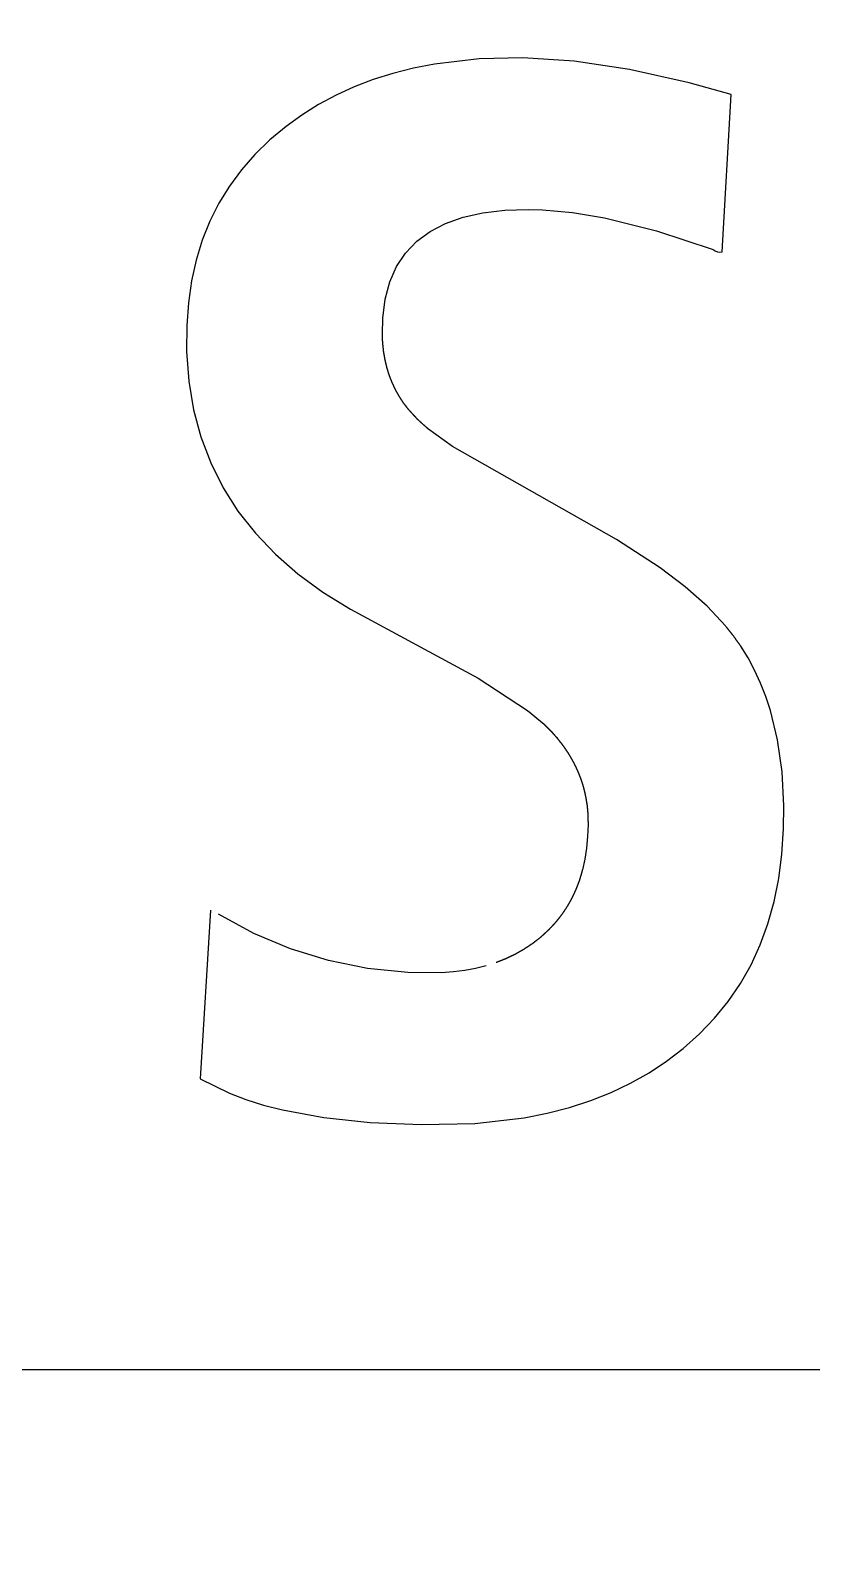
# Model space of a CAD drawing. Header units: millimetres. Extents: x -56261 to 196039, y 9480 to 100001.
# Drawn here: x 33263.222 to 33265.277, y 95866.66 to 95870.694 of the extents above; entities that cross this region are included whole.
import ezdxf

# ---------------------------------------------------------------- set-up
doc = ezdxf.new("R2010")
doc.units = ezdxf.units.MM
doc.set_wipeout_variables(frame=1)
doc.layers.add('SS-AIRCON', color=5, linetype='Continuous')
doc.layers.add('SS-TEXT', color=7, linetype='Continuous')

# ---------------------------------------------------------------- blocks, each defined once
blk = doc.blocks.new('I48T')
at = {"layer": 'SS-AIRCON', "color": 0, "linetype": 'Continuous'}
for p, q in [((617.0001, -191.04143), (628, -191.04143)), ((620.8456, -192.01376), (620.756, -192.03148)), ((621.0357, -191.9917), (620.8456, -192.01376)), ((621.2404, -191.98723), (621.0357, -191.9917)), ((621.4381, -191.9954), (621.2404, -191.98723)), ((621.6168, -192.01423), (621.4381, -191.9954)), ((621.7767, -192.04372), (621.6168, -192.01423)), ((620.588, -192.08033), (620.5096, -192.11147)), ((620.6702, -192.05367), (620.588, -192.08033)), ((620.756, -192.03148), (620.6702, -192.05367)), ((621.8495, -192.06247), (621.7767, -192.04372)), ((621.9176, -192.08389), (621.8495, -192.06247)), ((621.981, -192.10798), (621.9176, -192.08389)), ((620.4348, -192.14708), (620.3638, -192.18719)), ((620.5096, -192.11147), (620.4348, -192.14708)), ((622.0935, -192.16418), (621.981, -192.10798)), ((620.3638, -192.18719), (620.2964, -192.23178)), ((622.0541, -192.81343), (622.0935, -192.16418)), ((620.2964, -192.23178), (620.2328, -192.28086)), ((620.2328, -192.28086), (620.1692, -192.33696)), ((620.1692, -192.33696), (620.1108, -192.39744)), ((620.1108, -192.39744), (620.0583, -192.46203)), ((620.0583, -192.46203), (620.0115, -192.53075)), ((620.0115, -192.53075), (619.9704, -192.60359)), ((619.9704, -192.60359), (619.9351, -192.68055)), ((620.9916, -192.59955), (621.032, -192.58944)), ((621.032, -192.58944), (621.0741, -192.58162)), ((621.0741, -192.58162), (621.1178, -192.57609)), ((621.1178, -192.57609), (621.1632, -192.57286)), ((621.1632, -192.57286), (621.2928, -192.57403)), ((621.2928, -192.57403), (621.4486, -192.58936)), ((621.4486, -192.58936), (621.5995, -192.6195)), ((621.5995, -192.6195), (621.7457, -192.66445)), ((621.7457, -192.66445), (621.8871, -192.72418)), ((619.9351, -192.68055), (619.9056, -192.76164)), ((621.8871, -192.72418), (622.0235, -192.79868)), ((619.9056, -192.76164), (619.8818, -192.84685)), ((619.8818, -192.84685), (619.8638, -192.93621)), ((619.8638, -192.93621), (619.8515, -193.0297)), ((620.6111, -193.0103), (620.6203, -192.96931)), ((619.8515, -193.0297), (619.845, -193.12732)), ((620.6045, -193.05316), (620.6111, -193.0103)), ((620.6004, -193.09788), (620.6045, -193.05316)), ((619.845, -193.12732), (619.844, -193.21639)), ((620.5987, -193.14447), (620.6004, -193.09788)), ((619.844, -193.21639), (619.851, -193.34758)), ((619.851, -193.34758), (619.8684, -193.47017)), ((619.8684, -193.47017), (619.896, -193.58418)), ((620.8315, -193.58337), (620.7685, -193.53136)), ((619.896, -193.58418), (619.9137, -193.63796)), ((621.0222, -193.70816), (620.8315, -193.58337)), ((619.9137, -193.63796), (619.9339, -193.6896)), ((619.9339, -193.6896), (619.9567, -193.73909)), ((619.9567, -193.73909), (619.9821, -193.78645)), ((621.514, -193.97411), (621.0222, -193.70816)), ((619.9821, -193.78645), (620.01, -193.83167)), ((620.0691, -193.90955), (620.1403, -193.98547)), ((621.6204, -194.03994), (621.514, -193.97411)), ((620.1403, -193.98547), (620.2242, -194.06038)), ((620.2242, -194.06038), (620.3208, -194.1343)), ((621.717, -194.11068), (621.6204, -194.03994)), ((620.3208, -194.1343), (620.4893, -194.2433)), ((621.8038, -194.18634), (621.717, -194.11068)), ((621.8808, -194.26691), (621.8038, -194.18634)), ((620.4893, -194.2433), (621.1211, -194.60178)), ((621.948, -194.35238), (621.8808, -194.26691)), ((622.0055, -194.44276), (621.948, -194.35238)), ((622.0531, -194.53805), (622.0055, -194.44276)), ((622.091, -194.63824), (622.0531, -194.53805)), ((621.1211, -194.60178), (621.2171, -194.67111)), ((622.119, -194.74333), (622.091, -194.63824)), ((622.1373, -194.85331), (622.119, -194.74333)), ((622.1459, -194.96819), (622.1373, -194.85331)), ((622.1454, -195.06855), (622.1459, -194.96819)), ((621.3916, -195.03397), (621.39, -195.09677)), ((621.39, -195.09677), (621.3805, -195.16997)), ((622.139, -195.15582), (622.1454, -195.06855)), ((622.1269, -195.23958), (622.139, -195.15582)), ((621.3805, -195.16997), (621.3627, -195.23615)), ((621.3627, -195.23615), (621.3365, -195.2953)), ((622.109, -195.31983), (622.1269, -195.23958)), ((621.3365, -195.2953), (621.302, -195.34741)), ((622.0856, -195.39657), (622.109, -195.31983)), ((620.0816, -195.35156), (620.0476, -195.95808)), ((620.3348, -195.43315), (620.1164, -195.36058)), ((621.259, -195.39249), (621.2077, -195.43054)), ((621.302, -195.34741), (621.259, -195.39249)), ((620.5352, -195.48294), (620.3348, -195.43315)), ((621.2077, -195.43054), (621.1481, -195.46156)), ((622.0564, -195.46979), (622.0856, -195.39657)), ((620.659, -195.50349), (620.5352, -195.48294)), ((620.7748, -195.51393), (620.659, -195.50349)), ((620.919, -195.51244), (620.8298, -195.51535)), ((621.0037, -195.50251), (620.919, -195.51244)), ((621.0801, -195.48555), (621.0037, -195.50251)), ((621.1481, -195.46156), (621.0801, -195.48555)), ((622.0216, -195.5395), (622.0564, -195.46979)), ((620.8298, -195.51535), (620.7748, -195.51393)), ((621.981, -195.60569), (622.0216, -195.5395)), ((621.9349, -195.66836), (621.981, -195.60569)), ((621.883, -195.72751), (621.9349, -195.66836)), ((621.8255, -195.78315), (621.883, -195.72751)), ((621.7628, -195.8349), (621.8255, -195.78315)), ((621.7015, -195.87918), (621.7628, -195.8349)), ((621.57, -195.95561), (621.6372, -195.91942)), ((621.6372, -195.91942), (621.7015, -195.87918)), ((620.0476, -195.95808), (620.2091, -196.00308)), ((621.4999, -195.98777), (621.57, -195.95561)), ((620.2091, -196.00308), (620.4385, -196.0546)), ((621.272, -196.06001), (621.3509, -196.03996)), ((621.3509, -196.03996), (621.4269, -196.01588)), ((621.4269, -196.01588), (621.4999, -195.98777)), ((620.4385, -196.0546), (620.6524, -196.08693)), ((620.6524, -196.08693), (620.8507, -196.10005)), ((620.8507, -196.10005), (621.0178, -196.09597)), ((621.0178, -196.09597), (621.1902, -196.07602)), ((621.1902, -196.07602), (621.272, -196.06001))]:
    blk.add_line(p, q, dxfattribs=at)
for points in [[(620.9155, -192.62669), (620.9167, -192.6262, -0.0000631), (620.918, -192.62571, -0.0000632), (620.9192, -192.62521, -0.0000633), (620.9205, -192.62472, -0.0000633), (620.9217, -192.62423, -0.0000634), (620.923, -192.62374, -0.0000634), (620.9242, -192.62325, -0.0000635), (620.9254, -192.62276, -0.0000635), (620.9267, -192.62227, -0.0000636), (620.9279, -192.62178, -0.0000636), (620.9292, -192.62129, -0.0000637), (620.9304, -192.6208, -0.0000637), (620.9317, -192.62032, -0.0000638), (620.9329, -192.61983, -0.000064), (620.9342, -192.61934, -0.0000639), (620.9354, -192.61886, -0.0000635), (620.9367, -192.61837, -0.0000642), (620.9379, -192.61789, -0.0000655), (620.9391, -192.6174, -0.0000637), (620.9404, -192.61692, -0.0000595), (620.9416, -192.61644, -0.0000658), (620.9429, -192.61596, -0.0000785), (620.9441, -192.61546, -0.0000596), (620.9453, -192.61499, -0.0000205), (620.9464, -192.61457, -0.0000842), (620.9478, -192.61403, -0.0001451), (620.95, -192.6132, -0.0000711), (620.9528, -192.61212, -0.0000377)], [(620.8138, -192.68428), (620.8149, -192.68357, 0.0000428), (620.816, -192.68286, 0.0000428), (620.817, -192.68215, 0.0000428), (620.8181, -192.68144, 0.0000429), (620.8192, -192.68072, 0.0000429), (620.8203, -192.68001, 0.0000429), (620.8214, -192.6793, 0.0000429), (620.8225, -192.67859, 0.0000429), (620.8235, -192.67788, 0.000043), (620.8246, -192.67717, 0.000043), (620.8257, -192.67646, 0.000043), (620.8268, -192.67575, 0.000043), (620.8279, -192.67504, 0.0000431), (620.8289, -192.67433, 0.0000432), (620.83, -192.67361, 0.0000431), (620.8311, -192.6729, 0.0000428), (620.8322, -192.67219, 0.0000432), (620.8332, -192.67148, 0.0000441), (620.8343, -192.67077, 0.0000429), (620.8354, -192.67006, 0.0000401), (620.8365, -192.66935, 0.0000443), (620.8376, -192.66864, 0.0000528), (620.8387, -192.6679, 0.0000401), (620.8397, -192.66722, 0.0000138), (620.8406, -192.66659, 0.0000566), (620.8418, -192.66579, 0.0000975), (620.8437, -192.66456, 0.0000477), (620.8461, -192.66295, 0.0000253)], [(620.8461, -192.66295), (620.8473, -192.6623, -0.0001168), (620.8484, -192.66165, -0.0001168), (620.8495, -192.66101, -0.0001168), (620.8507, -192.66036, -0.0001168), (620.8518, -192.65971, -0.0001168), (620.8529, -192.65907, -0.0001168), (620.8541, -192.65842, -0.0001169), (620.8552, -192.65778, -0.0001169), (620.8564, -192.65714, -0.0001169), (620.8575, -192.65649, -0.0001169), (620.8586, -192.65585, -0.0001169), (620.8598, -192.65521, -0.0001169), (620.8609, -192.65457, -0.000117), (620.862, -192.65393, -0.0001172), (620.8632, -192.65329, -0.0001169), (620.8643, -192.65265, -0.0001162), (620.8655, -192.65201, -0.0001173), (620.8666, -192.65137, -0.0001197), (620.8677, -192.65073, -0.0001163), (620.8689, -192.6501, -0.0001086), (620.87, -192.64946, -0.0001199), (620.8711, -192.64882, -0.0001429), (620.8723, -192.64817, -0.0001085), (620.8734, -192.64755, -0.0000373), (620.8744, -192.647, -0.000153), (620.8757, -192.64628, -0.0002634), (620.8777, -192.64519, -0.0001288), (620.8803, -192.64375, -0.0000683)], [(620.8803, -192.64375), (620.8814, -192.64318, -0.0000815), (620.8826, -192.6426, -0.0000815), (620.8838, -192.64203, -0.0000816), (620.885, -192.64145, -0.0000816), (620.8861, -192.64088, -0.0000816), (620.8873, -192.64031, -0.0000817), (620.8885, -192.63973, -0.0000817), (620.8897, -192.63916, -0.0000817), (620.8908, -192.63859, -0.0000818), (620.892, -192.63802, -0.0000818), (620.8932, -192.63745, -0.0000818), (620.8943, -192.63688, -0.0000818), (620.8955, -192.63631, -0.0000819), (620.8967, -192.63574, -0.0000821), (620.8979, -192.63517, -0.0000819), (620.899, -192.6346, -0.0000814), (620.9002, -192.63403, -0.0000822), (620.9014, -192.63346, -0.0000839), (620.9026, -192.63289, -0.0000815), (620.9037, -192.63233, -0.0000761), (620.9049, -192.63177, -0.0000841), (620.9061, -192.6312, -0.0001003), (620.9073, -192.63062, -0.0000761), (620.9084, -192.63007, -0.0000262), (620.9095, -192.62957, -0.0001074), (620.9108, -192.62894, -0.000185), (620.9128, -192.62797, -0.0000905), (620.9155, -192.62669, -0.000048)], [(620.7278, -192.76249), (620.7286, -192.76154, -0.0001675), (620.7295, -192.76059, -0.0001676), (620.7304, -192.75965, -0.0001676), (620.7313, -192.75871, -0.0001676), (620.7322, -192.75776, -0.0001676), (620.7331, -192.75682, -0.0001677), (620.7339, -192.75588, -0.0001677), (620.7348, -192.75494, -0.0001677), (620.7357, -192.754, -0.0001677), (620.7366, -192.75306, -0.0001678), (620.7375, -192.75212, -0.0001678), (620.7384, -192.75118, -0.0001677), (620.7393, -192.75024, -0.0001678), (620.7401, -192.74931, -0.0001682), (620.741, -192.74837, -0.0001678), (620.7419, -192.74743, -0.0001668), (620.7428, -192.7465, -0.0001682), (620.7437, -192.74556, -0.0001717), (620.7446, -192.74463, -0.0001668), (620.7455, -192.7437, -0.0001558), (620.7464, -192.74277, -0.0001719), (620.7473, -192.74183, -0.000205), (620.7482, -192.74087, -0.0001556), (620.7491, -192.73997, -0.0000535), (620.7498, -192.73916, -0.0002195), (620.7508, -192.73811, -0.0003778), (620.7524, -192.73651, -0.0001848), (620.7544, -192.7344, -0.0000979)], [(620.7544, -192.7344), (620.7554, -192.73352, -0.0000429), (620.7563, -192.73265, -0.0000429), (620.7573, -192.73177, -0.0000429), (620.7583, -192.73089, -0.0000429), (620.7592, -192.73001, -0.0000429), (620.7602, -192.72914, -0.0000429), (620.7611, -192.72826, -0.0000428), (620.7621, -192.72738, -0.0000428), (620.763, -192.7265, -0.0000428), (620.764, -192.72563, -0.0000428), (620.765, -192.72475, -0.0000428), (620.7659, -192.72387, -0.0000428), (620.7669, -192.723, -0.0000428), (620.7678, -192.72212, -0.0000429), (620.7688, -192.72124, -0.0000427), (620.7698, -192.72037, -0.0000425), (620.7707, -192.71949, -0.0000428), (620.7717, -192.71861, -0.0000437), (620.7726, -192.71773, -0.0000424), (620.7736, -192.71686, -0.0000396), (620.7745, -192.71599, -0.0000437), (620.7755, -192.71511, -0.0000521), (620.7765, -192.7142, -0.0000395), (620.7774, -192.71335, -0.0000136), (620.7783, -192.71259, -0.0000557), (620.7794, -192.7116, -0.0000959), (620.781, -192.71008, -0.0000469), (620.7832, -192.7081, -0.0000248)], [(620.7832, -192.7081), (620.7842, -192.70731, 0.0001091), (620.7853, -192.70652, 0.0001091), (620.7863, -192.70573, 0.0001091), (620.7873, -192.70494, 0.0001091), (620.7883, -192.70415, 0.0001091), (620.7894, -192.70337, 0.0001091), (620.7904, -192.70258, 0.0001091), (620.7914, -192.70178, 0.0001091), (620.7924, -192.70099, 0.0001091), (620.7934, -192.7002, 0.0001091), (620.7945, -192.69941, 0.0001091), (620.7955, -192.69862, 0.000109), (620.7965, -192.69782, 0.0001091), (620.7975, -192.69703, 0.0001093), (620.7985, -192.69624, 0.000109), (620.7996, -192.69544, 0.0001083), (620.8006, -192.69465, 0.0001093), (620.8016, -192.69385, 0.0001115), (620.8026, -192.69306, 0.0001083), (620.8036, -192.69226, 0.0001011), (620.8046, -192.69147, 0.0001116), (620.8057, -192.69067, 0.0001331), (620.8067, -192.68985, 0.000101), (620.8077, -192.68907, 0.0000347), (620.8086, -192.68838, 0.0001425), (620.8097, -192.68748, 0.0002451), (620.8115, -192.68609, 0.0001199), (620.8138, -192.68428, 0.0000635)], [(620.6819, -192.82398), (620.6826, -192.82292, -0.0000855), (620.6833, -192.82186, -0.0000856), (620.6841, -192.8208, -0.0000856), (620.6848, -192.81974, -0.0000857), (620.6855, -192.81868, -0.0000857), (620.6862, -192.81762, -0.0000857), (620.687, -192.81656, -0.0000858), (620.6877, -192.8155, -0.0000858), (620.6884, -192.81445, -0.0000858), (620.6891, -192.81339, -0.0000859), (620.6898, -192.81233, -0.0000859), (620.6906, -192.81127, -0.0000859), (620.6913, -192.81022, -0.000086), (620.692, -192.80916, -0.0000862), (620.6927, -192.80811, -0.000086), (620.6935, -192.80705, -0.0000855), (620.6942, -192.806, -0.0000863), (620.6949, -192.80495, -0.0000881), (620.6956, -192.80389, -0.0000856), (620.6963, -192.80284, -0.00008), (620.6971, -192.8018, -0.0000883), (620.6978, -192.80074, -0.0001053), (620.6985, -192.79965, -0.00008), (620.6992, -192.79864, -0.0000275), (620.6999, -192.79772, -0.0001129), (620.7007, -192.79654, -0.0001944), (620.7019, -192.79472, -0.0000951), (620.7036, -192.79235, -0.0000504)], [(620.7036, -192.79235), (620.7044, -192.79134, -0.0001448), (620.7052, -192.79033, -0.0001449), (620.706, -192.78933, -0.0001449), (620.7068, -192.78833, -0.000145), (620.7076, -192.78732, -0.0001451), (620.7084, -192.78632, -0.0001451), (620.7092, -192.78532, -0.0001452), (620.71, -192.78432, -0.0001453), (620.7108, -192.78332, -0.0001454), (620.7116, -192.78232, -0.0001454), (620.7124, -192.78132, -0.0001455), (620.7132, -192.78032, -0.0001455), (620.714, -192.77933, -0.0001457), (620.7148, -192.77833, -0.000146), (620.7156, -192.77733, -0.0001457), (620.7164, -192.77634, -0.0001449), (620.7172, -192.77535, -0.0001462), (620.7181, -192.77435, -0.0001492), (620.7189, -192.77336, -0.0001451), (620.7197, -192.77237, -0.0001355), (620.7205, -192.77138, -0.0001496), (620.7213, -192.77038, -0.0001785), (620.7221, -192.76936, -0.0001356), (620.7229, -192.76841, -0.0000466), (620.7236, -192.76754, -0.0001913), (620.7245, -192.76643, -0.0003294), (620.7259, -192.76472, -0.0001612), (620.7278, -192.76249, -0.0000855)], [(620.6627, -192.8574), (620.6634, -192.85628, 0.0000064), (620.664, -192.85517, 0.0000064), (620.6646, -192.85406, 0.0000064), (620.6653, -192.85294, 0.0000064), (620.6659, -192.85183, 0.0000064), (620.6666, -192.85072, 0.0000064), (620.6672, -192.8496, 0.0000064), (620.6678, -192.84849, 0.0000064), (620.6685, -192.84738, 0.0000064), (620.6691, -192.84626, 0.0000064), (620.6698, -192.84515, 0.0000064), (620.6704, -192.84404, 0.0000064), (620.671, -192.84292, 0.0000064), (620.6717, -192.84181, 0.0000064), (620.6723, -192.8407, 0.0000064), (620.673, -192.83958, 0.0000063), (620.6736, -192.83847, 0.0000064), (620.6742, -192.83735, 0.0000065), (620.6749, -192.83624, 0.0000063), (620.6755, -192.83513, 0.0000059), (620.6761, -192.83402, 0.0000065), (620.6768, -192.8329, 0.0000078), (620.6775, -192.83175, 0.0000059), (620.6781, -192.83067, 0.000002), (620.6786, -192.82969, 0.0000083), (620.6793, -192.82844, 0.0000143), (620.6805, -192.82651, 0.000007), (620.6819, -192.82398, 0.0000037)], [(620.6318, -192.93027), (620.6323, -192.92902, 0.0000712), (620.6327, -192.92777, 0.0000712), (620.6332, -192.92653, 0.0000713), (620.6337, -192.92528, 0.0000713), (620.6342, -192.92403, 0.0000713), (620.6347, -192.92279, 0.0000714), (620.6351, -192.92154, 0.0000714), (620.6356, -192.92029, 0.0000715), (620.6361, -192.91905, 0.0000715), (620.6366, -192.9178, 0.0000716), (620.6371, -192.91655, 0.0000716), (620.6375, -192.91531, 0.0000716), (620.638, -192.91406, 0.0000717), (620.6385, -192.91282, 0.0000719), (620.639, -192.91158, 0.0000718), (620.6394, -192.91033, 0.0000714), (620.6399, -192.90909, 0.0000721), (620.6404, -192.90784, 0.0000736), (620.6408, -192.9066, 0.0000715), (620.6413, -192.90536, 0.0000668), (620.6418, -192.90413, 0.0000738), (620.6423, -192.90287, 0.000088), (620.6427, -192.90159, 0.0000669), (620.6432, -192.90039, 0.000023), (620.6436, -192.8993, 0.0000944), (620.6441, -192.89791, 0.0001627), (620.6449, -192.89576, 0.0000796), (620.646, -192.89295, 0.0000422)], [(620.646, -192.89295), (620.6466, -192.89176, 0.0000523), (620.6471, -192.89058, 0.0000523), (620.6477, -192.8894, 0.0000523), (620.6482, -192.88821, 0.0000523), (620.6488, -192.88703, 0.0000523), (620.6494, -192.88584, 0.0000523), (620.6499, -192.88466, 0.0000523), (620.6505, -192.88348, 0.0000523), (620.651, -192.88229, 0.0000523), (620.6516, -192.88111, 0.0000523), (620.6522, -192.87992, 0.0000523), (620.6527, -192.87874, 0.0000522), (620.6533, -192.87755, 0.0000523), (620.6538, -192.87637, 0.0000524), (620.6544, -192.87518, 0.0000522), (620.6549, -192.874, 0.0000519), (620.6555, -192.87281, 0.0000524), (620.6561, -192.87163, 0.0000534), (620.6566, -192.87044, 0.0000519), (620.6572, -192.86926, 0.0000485), (620.6577, -192.86808, 0.0000535), (620.6583, -192.86689, 0.0000638), (620.6589, -192.86566, 0.0000484), (620.6594, -192.86452, 0.0000166), (620.6599, -192.86348, 0.0000683), (620.6605, -192.86214, 0.0001175), (620.6615, -192.86009, 0.0000574), (620.6627, -192.8574, 0.0000304)], [(620.6204, -192.96937), (620.6208, -192.96807, -0.0000096), (620.6212, -192.96676, -0.0000096), (620.6216, -192.96545, -0.0000096), (620.6219, -192.96414, -0.0000096), (620.6223, -192.96284, -0.0000096), (620.6227, -192.96153, -0.0000096), (620.6231, -192.96022, -0.0000096), (620.6234, -192.95892, -0.0000096), (620.6238, -192.95761, -0.0000096), (620.6242, -192.95631, -0.0000096), (620.6246, -192.955, -0.0000096), (620.625, -192.9537, -0.0000096), (620.6253, -192.95239, -0.0000097), (620.6257, -192.95109, -0.0000097), (620.6261, -192.94978, -0.0000097), (620.6265, -192.94848, -0.0000096), (620.6269, -192.94718, -0.0000097), (620.6272, -192.94588, -0.0000099), (620.6276, -192.94457, -0.0000096), (620.628, -192.94327, -0.000009), (620.6284, -192.94198, -0.0000099), (620.6288, -192.94067, -0.0000118), (620.6291, -192.93933, -0.000009), (620.6295, -192.93807, -0.0000031), (620.6298, -192.93693, -0.0000127), (620.6303, -192.93547, -0.0000218), (620.6309, -192.93322, -0.0000107), (620.6318, -192.93027, -0.0000057)], [(620.5994, -193.18302), (620.5994, -193.18173, 0.000036), (620.5994, -193.18045, 0.000036), (620.5994, -193.17917, 0.000036), (620.5994, -193.17788, 0.000036), (620.5993, -193.1766, 0.000036), (620.5993, -193.17532, 0.0000361), (620.5993, -193.17404, 0.0000361), (620.5993, -193.17275, 0.0000361), (620.5992, -193.17147, 0.0000361), (620.5992, -193.17019, 0.0000361), (620.5992, -193.16891, 0.0000361), (620.5992, -193.16763, 0.0000361), (620.5991, -193.16635, 0.0000362), (620.5991, -193.16507, 0.0000362), (620.5991, -193.16379, 0.0000362), (620.5991, -193.16251, 0.000036), (620.5991, -193.16123, 0.0000363), (620.599, -193.15995, 0.000037), (620.599, -193.15867, 0.000036), (620.599, -193.15739, 0.0000336), (620.599, -193.15613, 0.0000371), (620.5989, -193.15484, 0.0000443), (620.5989, -193.15352, 0.0000336), (620.5989, -193.15228, 0.0000116), (620.5989, -193.15116, 0.0000475), (620.5988, -193.14973, 0.0000817), (620.5988, -193.14752, 0.00004), (620.5987, -193.14463, 0.0000212)], [(620.6026, -193.21892), (620.6025, -193.21772, 0.0000994), (620.6024, -193.21653, 0.0000994), (620.6023, -193.21533, 0.0000994), (620.6022, -193.21413, 0.0000994), (620.6021, -193.21293, 0.0000994), (620.602, -193.21174, 0.0000994), (620.6019, -193.21054, 0.0000993), (620.6018, -193.20934, 0.0000993), (620.6017, -193.20815, 0.0000993), (620.6016, -193.20695, 0.0000994), (620.6015, -193.20575, 0.0000993), (620.6014, -193.20455, 0.0000993), (620.6013, -193.20336, 0.0000994), (620.6012, -193.20216, 0.0000995), (620.6011, -193.20096, 0.0000993), (620.601, -193.19977, 0.0000987), (620.6009, -193.19857, 0.0000995), (620.6008, -193.19737, 0.0001015), (620.6007, -193.19618, 0.0000987), (620.6006, -193.19498, 0.0000921), (620.6004, -193.19379, 0.0001017), (620.6003, -193.19259, 0.0001212), (620.6002, -193.19135, 0.000092), (620.6001, -193.19019, 0.0000316), (620.6, -193.18915, 0.0001297), (620.5999, -193.1878, 0.0002232), (620.5997, -193.18573, 0.0001091), (620.5994, -193.18302, 0.0000578)], [(620.6087, -193.25411), (620.6085, -193.25293, 0.0000078), (620.6083, -193.25175, 0.0000078), (620.6081, -193.25057, 0.0000078), (620.6079, -193.2494, 0.0000078), (620.6077, -193.24822, 0.0000078), (620.6075, -193.24704, 0.0000078), (620.6073, -193.24586, 0.0000078), (620.6071, -193.24469, 0.0000078), (620.6069, -193.24351, 0.0000078), (620.6067, -193.24234, 0.0000078), (620.6065, -193.24116, 0.0000078), (620.6063, -193.23999, 0.0000078), (620.6061, -193.23881, 0.0000079), (620.6059, -193.23764, 0.0000079), (620.6057, -193.23646, 0.0000079), (620.6055, -193.23529, 0.0000078), (620.6053, -193.23412, 0.0000079), (620.605, -193.23295, 0.0000081), (620.6048, -193.23177, 0.0000078), (620.6046, -193.2306, 0.0000073), (620.6044, -193.22944, 0.0000081), (620.6042, -193.22826, 0.0000096), (620.604, -193.22706, 0.0000073), (620.6038, -193.22593, 0.0000025), (620.6037, -193.2249, 0.0000103), (620.6034, -193.22359, 0.0000178), (620.6031, -193.22157, 0.0000087), (620.6026, -193.21892, 0.0000046)], [(620.6169, -193.28824), (620.6166, -193.2871, -0.0000991), (620.6163, -193.28595, -0.0000992), (620.616, -193.28481, -0.0000993), (620.6157, -193.28367, -0.0000994), (620.6155, -193.28253, -0.0000995), (620.6152, -193.28139, -0.0000996), (620.6149, -193.28024, -0.0000997), (620.6146, -193.2791, -0.0000997), (620.6143, -193.27796, -0.0000998), (620.6141, -193.27682, -0.0000999), (620.6138, -193.27569, -0.0001), (620.6135, -193.27455, -0.0001), (620.6132, -193.27341, -0.0001002), (620.613, -193.27227, -0.0001005), (620.6127, -193.27113, -0.0001003), (620.6124, -193.26999, -0.0000998), (620.6122, -193.26886, -0.0001007), (620.6119, -193.26772, -0.0001028), (620.6116, -193.26658, -0.0001), (620.6113, -193.26545, -0.0000935), (620.6111, -193.26432, -0.0001032), (620.6108, -193.26318, -0.0001232), (620.6105, -193.26201, -0.0000936), (620.6103, -193.26091, -0.0000322), (620.61, -193.25992, -0.0001321), (620.6097, -193.25864, -0.0002277), (620.6093, -193.25668, -0.0001115), (620.6087, -193.25411, -0.0000591)], [(620.6275, -193.32165), (620.6272, -193.32054, -0.0000822), (620.6268, -193.31943, -0.0000822), (620.6264, -193.31832, -0.0000821), (620.6261, -193.31721, -0.0000821), (620.6257, -193.3161, -0.0000821), (620.6254, -193.31499, -0.0000821), (620.625, -193.31387, -0.0000821), (620.6246, -193.31276, -0.0000821), (620.6243, -193.31165, -0.0000821), (620.6239, -193.31054, -0.0000821), (620.6236, -193.30942, -0.000082), (620.6232, -193.30831, -0.000082), (620.6229, -193.3072, -0.000082), (620.6225, -193.30608, -0.0000822), (620.6221, -193.30497, -0.0000819), (620.6218, -193.30385, -0.0000814), (620.6214, -193.30274, -0.0000821), (620.6211, -193.30163, -0.0000838), (620.6207, -193.30051, -0.0000814), (620.6204, -193.2994, -0.000076), (620.62, -193.29829, -0.0000838), (620.6197, -193.29717, -0.0000999), (620.6193, -193.29602, -0.0000758), (620.619, -193.29494, -0.000026), (620.6187, -193.29396, -0.0001069), (620.6183, -193.2927, -0.0001839), (620.6177, -193.29077, -0.0000899), (620.6169, -193.28824, -0.0000476)], [(620.6407, -193.35436), (620.6402, -193.35328, -0.000067), (620.6398, -193.35219, -0.000067), (620.6394, -193.35111, -0.0000669), (620.6389, -193.35002, -0.0000669), (620.6385, -193.34894, -0.0000668), (620.638, -193.34785, -0.0000668), (620.6376, -193.34677, -0.0000667), (620.6372, -193.34568, -0.0000667), (620.6367, -193.34459, -0.0000666), (620.6363, -193.34351, -0.0000666), (620.6358, -193.34242, -0.0000665), (620.6354, -193.34133, -0.0000665), (620.635, -193.34024, -0.0000665), (620.6345, -193.33915, -0.0000665), (620.6341, -193.33806, -0.0000663), (620.6336, -193.33697, -0.0000659), (620.6332, -193.33588, -0.0000664), (620.6328, -193.33479, -0.0000677), (620.6323, -193.33369, -0.0000657), (620.6319, -193.3326, -0.0000613), (620.6315, -193.33152, -0.0000676), (620.631, -193.33042, -0.0000805), (620.6306, -193.32929, -0.0000611), (620.6301, -193.32823, -0.000021), (620.6298, -193.32727, -0.0000861), (620.6293, -193.32604, -0.0001479), (620.6285, -193.32414, -0.0000722), (620.6275, -193.32165, -0.0000383)], [(620.6563, -193.38635), (620.6558, -193.38529, -0.000044), (620.6553, -193.38423, -0.000044), (620.6548, -193.38317, -0.000044), (620.6542, -193.38211, -0.0000439), (620.6537, -193.38105, -0.0000439), (620.6532, -193.37999, -0.0000439), (620.6527, -193.37893, -0.0000438), (620.6521, -193.37786, -0.0000438), (620.6516, -193.3768, -0.0000438), (620.6511, -193.37574, -0.0000437), (620.6506, -193.37467, -0.0000437), (620.6501, -193.37361, -0.0000436), (620.6495, -193.37254, -0.0000436), (620.649, -193.37148, -0.0000437), (620.6485, -193.37041, -0.0000435), (620.648, -193.36934, -0.0000432), (620.6475, -193.36828, -0.0000436), (620.6469, -193.36721, -0.0000444), (620.6464, -193.36614, -0.0000431), (620.6459, -193.36507, -0.0000402), (620.6454, -193.36401, -0.0000444), (620.6448, -193.36293, -0.0000529), (620.6443, -193.36183, -0.0000401), (620.6438, -193.36079, -0.0000138), (620.6433, -193.35985, -0.0000565), (620.6428, -193.35865, -0.000097), (620.6419, -193.35679, -0.0000474), (620.6407, -193.35436, -0.0000251)], [(620.6744, -193.41763), (620.6738, -193.41659, -0.0000015), (620.6732, -193.41555, -0.0000015), (620.6726, -193.41451, -0.0000015), (620.672, -193.41347, -0.0000015), (620.6714, -193.41243, -0.0000015), (620.6708, -193.41139, -0.0000015), (620.6702, -193.41035, -0.0000015), (620.6696, -193.40931, -0.0000015), (620.669, -193.40827, -0.0000015), (620.6684, -193.40723, -0.0000015), (620.6678, -193.40618, -0.0000015), (620.6672, -193.40514, -0.0000015), (620.6666, -193.4041, -0.0000015), (620.666, -193.40306, -0.0000015), (620.6654, -193.40201, -0.0000015), (620.6648, -193.40097, -0.0000015), (620.6642, -193.39993, -0.0000015), (620.6636, -193.39889, -0.0000015), (620.663, -193.39784, -0.0000015), (620.6624, -193.3968, -0.0000014), (620.6618, -193.39576, -0.0000015), (620.6612, -193.39471, -0.0000018), (620.6605, -193.39363, -0.0000014), (620.6599, -193.39262, -0.0000005), (620.6594, -193.39171, -0.0000019), (620.6587, -193.39053, -0.0000033), (620.6577, -193.38872, -0.0000016), (620.6563, -193.38635, -0.0000009)], [(620.6951, -193.4482), (620.6944, -193.44718, 0.0000641), (620.6937, -193.44616, 0.0000641), (620.693, -193.44513, 0.0000641), (620.6923, -193.44411, 0.0000642), (620.6916, -193.44308, 0.0000642), (620.6909, -193.44206, 0.0000642), (620.6903, -193.44104, 0.0000642), (620.6896, -193.44002, 0.0000643), (620.6889, -193.439, 0.0000643), (620.6882, -193.43797, 0.0000643), (620.6875, -193.43695, 0.0000643), (620.6868, -193.43593, 0.0000643), (620.6861, -193.43491, 0.0000644), (620.6855, -193.43389, 0.0000646), (620.6848, -193.43287, 0.0000644), (620.6841, -193.43186, 0.0000641), (620.6834, -193.43084, 0.0000646), (620.6827, -193.42982, 0.000066), (620.682, -193.4288, 0.0000641), (620.6813, -193.42778, 0.0000599), (620.6806, -193.42678, 0.0000661), (620.68, -193.42575, 0.0000789), (620.6792, -193.4247, 0.0000599), (620.6786, -193.42372, 0.0000206), (620.678, -193.42283, 0.0000845), (620.6772, -193.42169, 0.0001456), (620.676, -193.41993, 0.0000712), (620.6744, -193.41763, 0.0000378)], [(620.7182, -193.47771), (620.7174, -193.47672, 0.0000681), (620.7166, -193.47573, 0.0000682), (620.7159, -193.47474, 0.0000682), (620.7151, -193.47375, 0.0000683), (620.7143, -193.47276, 0.0000683), (620.7135, -193.47177, 0.0000683), (620.7128, -193.47078, 0.0000684), (620.712, -193.4698, 0.0000684), (620.7112, -193.46881, 0.0000685), (620.7105, -193.46782, 0.0000685), (620.7097, -193.46684, 0.0000685), (620.7089, -193.46585, 0.0000686), (620.7082, -193.46487, 0.0000686), (620.7074, -193.46388, 0.0000688), (620.7066, -193.4629, 0.0000687), (620.7058, -193.46192, 0.0000683), (620.7051, -193.46093, 0.0000689), (620.7043, -193.45995, 0.0000704), (620.7035, -193.45897, 0.0000684), (620.7028, -193.45799, 0.0000639), (620.702, -193.45702, 0.0000706), (620.7012, -193.45603, 0.0000842), (620.7004, -193.45502, 0.000064), (620.6997, -193.45407, 0.000022), (620.699, -193.45321, 0.0000903), (620.6981, -193.45211, 0.0001555), (620.6968, -193.45042, 0.0000761), (620.6951, -193.4482, 0.0000404)], [(620.7438, -193.5065), (620.7429, -193.50554), (620.7421, -193.50458), (620.7412, -193.50362, -1), (620.7403, -193.50266, -1), (620.7395, -193.50169), (620.7386, -193.50073, -1), (620.7378, -193.49977, -1), (620.7369, -193.49881, -1), (620.7361, -193.49785, -1), (620.7352, -193.49689), (620.7344, -193.49593, -1), (620.7335, -193.49497, -1), (620.7327, -193.49401), (620.7318, -193.49305, -1), (620.7309, -193.49209), (620.7301, -193.49113, -1), (620.7292, -193.49017), (620.7284, -193.48921, -1), (620.7275, -193.48825), (620.7267, -193.48729), (620.7258, -193.48634), (620.725, -193.48537), (620.7241, -193.48439), (620.7233, -193.48346), (620.7225, -193.48262, -1), (620.7216, -193.48154, -0.0000001), (620.7201, -193.47988, -1), (620.7182, -193.47771)], [(620.7686, -193.53139), (620.7678, -193.53056, -0.0000605), (620.767, -193.52973, -0.0000605), (620.7661, -193.5289, -0.0000606), (620.7653, -193.52806, -0.0000606), (620.7645, -193.52723, -0.0000606), (620.7636, -193.5264, -0.0000607), (620.7628, -193.52557, -0.0000607), (620.762, -193.52474, -0.0000608), (620.7611, -193.52391, -0.0000608), (620.7603, -193.52308, -0.0000609), (620.7595, -193.52225, -0.0000609), (620.7586, -193.52142, -0.0000609), (620.7578, -193.5206, -0.000061), (620.757, -193.51977, -0.0000611), (620.7561, -193.51894, -0.000061), (620.7553, -193.51811, -0.0000607), (620.7545, -193.51728, -0.0000612), (620.7537, -193.51645, -0.0000625), (620.7528, -193.51562, -0.0000608), (620.752, -193.51479, -0.0000568), (620.7512, -193.51397, -0.0000627), (620.7504, -193.51313, -0.0000748), (620.7495, -193.51228, -0.0000569), (620.7487, -193.51147, -0.0000195), (620.748, -193.51075, -0.0000802), (620.7471, -193.50982, -0.0001383), (620.7456, -193.50838, -0.0000677), (620.7438, -193.5065, -0.0000359)], [(620.0101, -193.83177), (620.011, -193.83308, -0.0000232), (620.0119, -193.83439, -0.0000232), (620.0129, -193.8357, -0.0000232), (620.0138, -193.83702, -0.0000232), (620.0147, -193.83833, -0.0000232), (620.0157, -193.83964, -0.0000232), (620.0166, -193.84095, -0.0000232), (620.0175, -193.84227, -0.0000232), (620.0185, -193.84358, -0.0000231), (620.0194, -193.84489, -0.0000231), (620.0204, -193.84621, -0.0000231), (620.0213, -193.84752, -0.0000231), (620.0222, -193.84884, -0.0000231), (620.0232, -193.85015, -0.0000232), (620.0241, -193.85147, -0.0000231), (620.025, -193.85278, -0.000023), (620.026, -193.8541, -0.0000231), (620.0269, -193.85542, -0.0000236), (620.0278, -193.85673, -0.0000229), (620.0288, -193.85805, -0.0000214), (620.0297, -193.85935, -0.0000236), (620.0306, -193.86068, -0.0000282), (620.0316, -193.86204, -0.0000214), (620.0325, -193.86332, -0.0000073), (620.0333, -193.86447, -0.0000301), (620.0344, -193.86595, -0.0000518), (620.036, -193.86823, -0.0000253), (620.0381, -193.87123, -0.0000134)], [(620.0381, -193.87123), (620.0392, -193.8725, -0.0000343), (620.0402, -193.87378, -0.0000343), (620.0412, -193.87506, -0.0000343), (620.0423, -193.87634, -0.0000343), (620.0433, -193.87761, -0.0000343), (620.0443, -193.87889, -0.0000343), (620.0454, -193.88017, -0.0000343), (620.0464, -193.88145, -0.0000343), (620.0474, -193.88273, -0.0000343), (620.0485, -193.88401, -0.0000343), (620.0495, -193.88528, -0.0000343), (620.0505, -193.88656, -0.0000343), (620.0516, -193.88784, -0.0000343), (620.0526, -193.88912, -0.0000344), (620.0536, -193.8904, -0.0000343), (620.0546, -193.89168, -0.0000341), (620.0557, -193.89296, -0.0000344), (620.0567, -193.89424, -0.0000351), (620.0577, -193.89552, -0.0000341), (620.0588, -193.8968, -0.0000318), (620.0598, -193.89807, -0.0000351), (620.0608, -193.89936, -0.0000419), (620.0619, -193.90069, -0.0000318), (620.0629, -193.90193, -0.0000109), (620.0638, -193.90305, -0.0000448), (620.0649, -193.90449, -0.0000771), (620.0667, -193.90671, -0.0000377), (620.0691, -193.90962, -0.00002)], [(621.2169, -194.67105), (621.2181, -194.67211, -0.0000235), (621.2193, -194.67317, -0.0000235), (621.2205, -194.67423, -0.0000235), (621.2217, -194.67529, -0.0000236), (621.2229, -194.67634, -0.0000236), (621.2241, -194.6774, -0.0000236), (621.2252, -194.67846, -0.0000236), (621.2264, -194.67951, -0.0000236), (621.2276, -194.68057, -0.0000236), (621.2288, -194.68163, -0.0000237), (621.23, -194.68268, -0.0000237), (621.2312, -194.68374, -0.0000237), (621.2324, -194.68479, -0.0000237), (621.2336, -194.68585, -0.0000238), (621.2347, -194.6869, -0.0000237), (621.2359, -194.68796, -0.0000236), (621.2371, -194.68901, -0.0000238), (621.2383, -194.69007, -0.0000243), (621.2395, -194.69112, -0.0000237), (621.2407, -194.69217, -0.0000221), (621.2418, -194.69322, -0.0000244), (621.243, -194.69428, -0.0000291), (621.2442, -194.69536, -0.0000221), (621.2454, -194.69638, -0.0000076), (621.2464, -194.6973, -0.0000312), (621.2477, -194.69849, -0.0000538), (621.2498, -194.70031, -0.0000264), (621.2525, -194.70269, -0.000014)], [(621.2525, -194.70269), (621.2537, -194.70403, 0.0000336), (621.2549, -194.70536, 0.0000336), (621.2562, -194.70669, 0.0000336), (621.2574, -194.70802, 0.0000336), (621.2586, -194.70935, 0.0000336), (621.2599, -194.71069, 0.0000337), (621.2611, -194.71202, 0.0000337), (621.2623, -194.71335, 0.0000337), (621.2636, -194.71468, 0.0000337), (621.2648, -194.71601, 0.0000337), (621.266, -194.71734, 0.0000337), (621.2672, -194.71866, 0.0000337), (621.2685, -194.71999, 0.0000338), (621.2697, -194.72132, 0.0000338), (621.2709, -194.72265, 0.0000338), (621.2722, -194.72398, 0.0000336), (621.2734, -194.7253, 0.0000339), (621.2746, -194.72663, 0.0000346), (621.2759, -194.72796, 0.0000336), (621.2771, -194.72928, 0.0000314), (621.2783, -194.73059, 0.0000347), (621.2796, -194.73193, 0.0000414), (621.2808, -194.73329, 0.0000314), (621.282, -194.73457, 0.0000108), (621.2831, -194.73573, 0.0000443), (621.2845, -194.73722, 0.0000763), (621.2866, -194.73951, 0.0000373), (621.2894, -194.74251, 0.0000198)], [(621.2894, -194.74251), (621.29, -194.74333, 0.0001207), (621.2907, -194.74415, 0.0001207), (621.2913, -194.74497, 0.0001208), (621.2919, -194.7458, 0.0001208), (621.2925, -194.74662, 0.0001208), (621.2932, -194.74744, 0.0001208), (621.2938, -194.74826, 0.0001209), (621.2944, -194.74908, 0.0001209), (621.295, -194.7499, 0.0001209), (621.2957, -194.75072, 0.000121), (621.2963, -194.75154, 0.000121), (621.2969, -194.75236, 0.0001209), (621.2975, -194.75318, 0.000121), (621.2982, -194.75399, 0.0001213), (621.2988, -194.75481, 0.000121), (621.2994, -194.75563, 0.0001203), (621.3001, -194.75645, 0.0001213), (621.3007, -194.75726, 0.0001238), (621.3013, -194.75808, 0.0001203), (621.3019, -194.7589, 0.0001124), (621.3026, -194.7597, 0.0001241), (621.3032, -194.76053, 0.0001479), (621.3039, -194.76137, 0.0001123), (621.3045, -194.76216, 0.0000386), (621.305, -194.76287, 0.0001584), (621.3057, -194.76378, 0.0002727), (621.3068, -194.76519, 0.0001334), (621.3083, -194.76703, 0.0000707)], [(621.3083, -194.76703), (621.3088, -194.76789, -0.0000118), (621.3094, -194.76874, -0.0000118), (621.3099, -194.76959, -0.0000118), (621.3105, -194.77044, -0.0000118), (621.311, -194.77129, -0.0000118), (621.3116, -194.77215, -0.0000118), (621.3122, -194.773, -0.0000118), (621.3127, -194.77385, -0.0000118), (621.3133, -194.7747, -0.0000118), (621.3138, -194.77556, -0.0000118), (621.3144, -194.77641, -0.0000118), (621.3149, -194.77726, -0.0000118), (621.3155, -194.77811, -0.0000118), (621.3161, -194.77897, -0.0000118), (621.3166, -194.77982, -0.0000118), (621.3172, -194.78067, -0.0000117), (621.3177, -194.78153, -0.0000118), (621.3183, -194.78238, -0.000012), (621.3188, -194.78324, -0.0000117), (621.3194, -194.78409, -0.0000109), (621.32, -194.78493, -0.0000121), (621.3205, -194.7858, -0.0000144), (621.3211, -194.78668, -0.0000109), (621.3216, -194.7875, -0.0000037), (621.3221, -194.78825, -0.0000154), (621.3227, -194.78921, -0.0000265), (621.3237, -194.79069, -0.0000129), (621.325, -194.79263, -0.0000069)], [(621.325, -194.79263), (621.3255, -194.79351, -0.000097), (621.326, -194.79439, -0.0000971), (621.3265, -194.79527, -0.0000972), (621.327, -194.79614, -0.0000973), (621.3275, -194.79702, -0.0000974), (621.328, -194.7979, -0.0000974), (621.3285, -194.79878, -0.0000975), (621.329, -194.79966, -0.0000976), (621.3295, -194.80054, -0.0000977), (621.33, -194.80141, -0.0000978), (621.3305, -194.80229, -0.0000978), (621.331, -194.80317, -0.0000979), (621.3315, -194.80405, -0.000098), (621.332, -194.80492, -0.0000983), (621.3325, -194.8058, -0.0000981), (621.333, -194.80668, -0.0000976), (621.3335, -194.80755, -0.0000985), (621.334, -194.80843, -0.0001006), (621.3345, -194.80931, -0.0000978), (621.335, -194.81018, -0.0000914), (621.3355, -194.81105, -0.000101), (621.336, -194.81193, -0.0001205), (621.3365, -194.81284, -0.0000916), (621.337, -194.81368, -0.0000315), (621.3374, -194.81445, -0.0001293), (621.3379, -194.81543, -0.0002228), (621.3388, -194.81695, -0.0001091), (621.3399, -194.81893, -0.0000579)], [(621.3399, -194.81893), (621.3403, -194.81986, -0.0000759), (621.3408, -194.82079, -0.0000759), (621.3412, -194.82172, -0.000076), (621.3417, -194.82265, -0.0000761), (621.3421, -194.82358, -0.0000762), (621.3426, -194.8245, -0.0000763), (621.343, -194.82543, -0.0000763), (621.3435, -194.82636, -0.0000764), (621.3439, -194.82728, -0.0000765), (621.3443, -194.82821, -0.0000766), (621.3448, -194.82914, -0.0000767), (621.3452, -194.83006, -0.0000767), (621.3457, -194.83099, -0.0000768), (621.3461, -194.83191, -0.000077), (621.3465, -194.83284, -0.0000769), (621.347, -194.83376, -0.0000765), (621.3474, -194.83468, -0.0000773), (621.3478, -194.83561, -0.0000789), (621.3483, -194.83653, -0.0000768), (621.3487, -194.83745, -0.0000718), (621.3492, -194.83837, -0.0000793), (621.3496, -194.8393, -0.0000946), (621.35, -194.84025, -0.0000719), (621.3505, -194.84114, -0.0000247), (621.3508, -194.84195, -0.0001015), (621.3513, -194.84298, -0.0001751), (621.3521, -194.84457, -0.0000858), (621.3531, -194.84666, -0.0000455)], [(621.3531, -194.84666), (621.3534, -194.84762, -0.0000099), (621.3538, -194.84857, -0.0000099), (621.3542, -194.84953, -0.0000098), (621.3546, -194.85048, -0.0000098), (621.3549, -194.85144, -0.0000098), (621.3553, -194.85239, -0.0000098), (621.3557, -194.85335, -0.0000098), (621.3561, -194.85431, -0.0000098), (621.3565, -194.85526, -0.0000098), (621.3568, -194.85622, -0.0000098), (621.3572, -194.85718, -0.0000098), (621.3576, -194.85814, -0.0000098), (621.358, -194.8591, -0.0000098), (621.3584, -194.86006, -0.0000098), (621.3587, -194.86102, -0.0000098), (621.3591, -194.86198, -0.0000097), (621.3595, -194.86294, -0.0000098), (621.3599, -194.8639, -0.00001), (621.3602, -194.86486, -0.0000097), (621.3606, -194.86582, -0.000009), (621.361, -194.86677, -0.00001), (621.3614, -194.86774, -0.0000119), (621.3618, -194.86874, -0.000009), (621.3621, -194.86967, -0.0000031), (621.3625, -194.87051, -0.0000127), (621.3629, -194.8716, -0.0000218), (621.3636, -194.87327, -0.0000106), (621.3644, -194.87545, -0.0000056)], [(621.3644, -194.87545), (621.3647, -194.87643, 0.0000876), (621.365, -194.87741, 0.0000876), (621.3653, -194.87839, 0.0000875), (621.3656, -194.87937, 0.0000874), (621.3659, -194.88035, 0.0000873), (621.3662, -194.88133, 0.0000872), (621.3665, -194.88231, 0.0000871), (621.3669, -194.88329, 0.000087), (621.3672, -194.88427, 0.0000869), (621.3675, -194.88525, 0.0000869), (621.3678, -194.88623, 0.0000868), (621.3681, -194.88722, 0.0000866), (621.3684, -194.8882, 0.0000866), (621.3687, -194.88918, 0.0000867), (621.369, -194.89016, 0.0000864), (621.3693, -194.89115, 0.0000858), (621.3696, -194.89213, 0.0000864), (621.3699, -194.89312, 0.0000881), (621.3702, -194.8941, 0.0000855), (621.3705, -194.89509, 0.0000798), (621.3708, -194.89606, 0.000088), (621.3712, -194.89706, 0.0001047), (621.3715, -194.89808, 0.0000794), (621.3718, -194.89903, 0.0000273), (621.3721, -194.89989, 0.0001119), (621.3724, -194.90101, 0.0001921), (621.373, -194.90272, 0.0000938), (621.3737, -194.90496, 0.0000497)], [(621.3737, -194.90496), (621.3739, -194.90598, -0.0000091), (621.3741, -194.90701, -0.0000091), (621.3744, -194.90803, -0.0000091), (621.3746, -194.90905, -0.0000091), (621.3749, -194.91007, -0.0000091), (621.3751, -194.91109, -0.0000091), (621.3753, -194.91211, -0.0000091), (621.3756, -194.91314, -0.0000091), (621.3758, -194.91416, -0.0000092), (621.3761, -194.91518, -0.0000092), (621.3763, -194.9162, -0.0000092), (621.3765, -194.91722, -0.0000092), (621.3768, -194.91824, -0.0000092), (621.377, -194.91926, -0.0000092), (621.3772, -194.92028, -0.0000092), (621.3775, -194.92129, -0.0000091), (621.3777, -194.92231, -0.0000092), (621.3779, -194.92333, -0.0000094), (621.3782, -194.92435, -0.0000091), (621.3784, -194.92537, -0.0000085), (621.3787, -194.92638, -0.0000094), (621.3789, -194.9274, -0.0000113), (621.3791, -194.92845, -0.0000085), (621.3794, -194.92944, -0.0000029), (621.3796, -194.93033, -0.0000121), (621.3798, -194.93147, -0.0000208), (621.3802, -194.93323, -0.0000102), (621.3808, -194.93553, -0.0000054)], [(621.3808, -194.93553), (621.381, -194.9366, -0.0000297), (621.3812, -194.93766, -0.0000297), (621.3814, -194.93873, -0.0000297), (621.3815, -194.9398, -0.0000297), (621.3817, -194.94086, -0.0000297), (621.3819, -194.94193, -0.0000297), (621.3821, -194.943, -0.0000297), (621.3823, -194.94406, -0.0000297), (621.3825, -194.94513, -0.0000297), (621.3827, -194.9462, -0.0000297), (621.3829, -194.94726, -0.0000297), (621.3831, -194.94833, -0.0000297), (621.3833, -194.94939, -0.0000297), (621.3835, -194.95046, -0.0000298), (621.3836, -194.95153, -0.0000297), (621.3838, -194.95259, -0.0000295), (621.384, -194.95366, -0.0000298), (621.3842, -194.95473, -0.0000304), (621.3844, -194.9558, -0.0000295), (621.3846, -194.95686, -0.0000276), (621.3848, -194.95792, -0.0000305), (621.385, -194.95899, -0.0000363), (621.3852, -194.96009, -0.0000276), (621.3853, -194.96113, -0.0000095), (621.3855, -194.96206, -0.0000389), (621.3857, -194.96326, -0.0000669), (621.386, -194.96511, -0.0000327), (621.3865, -194.96752, -0.0000173)], [(621.3865, -194.96752), (621.3866, -194.96861, 0.0000864), (621.3867, -194.96969, 0.0000863), (621.3868, -194.97078, 0.0000862), (621.3869, -194.97186, 0.0000862), (621.387, -194.97295, 0.0000861), (621.3871, -194.97404, 0.000086), (621.3873, -194.97512, 0.0000859), (621.3874, -194.97621, 0.0000859), (621.3875, -194.9773, 0.0000858), (621.3876, -194.97838, 0.0000858), (621.3877, -194.97947, 0.0000857), (621.3878, -194.98056, 0.0000856), (621.388, -194.98165, 0.0000855), (621.3881, -194.98274, 0.0000856), (621.3882, -194.98383, 0.0000853), (621.3883, -194.98492, 0.0000848), (621.3884, -194.98601, 0.0000854), (621.3886, -194.9871, 0.0000871), (621.3887, -194.9882, 0.0000845), (621.3888, -194.98929, 0.0000789), (621.3889, -194.99037, 0.000087), (621.389, -194.99147, 0.0001036), (621.3892, -194.9926, 0.0000786), (621.3893, -194.99366, 0.000027), (621.3894, -194.99462, 0.0001107), (621.3895, -194.99585, 0.0001902), (621.3897, -194.99774, 0.0000929), (621.39, -195.00023, 0.0000492)], [(621.39, -195.00023), (621.3901, -195.00135, -0.000002), (621.3901, -195.00247, -0.000002), (621.3902, -195.0036, -0.000002), (621.3902, -195.00472, -0.000002), (621.3903, -195.00584, -0.000002), (621.3903, -195.00697, -0.000002), (621.3904, -195.00809, -0.000002), (621.3904, -195.00922, -0.000002), (621.3905, -195.01034, -0.000002), (621.3905, -195.01147, -0.000002), (621.3905, -195.01259, -0.000002), (621.3906, -195.01372, -0.000002), (621.3906, -195.01484, -0.000002), (621.3907, -195.01597, -0.000002), (621.3907, -195.01709, -0.000002), (621.3908, -195.01822, -0.000002), (621.3908, -195.01934, -0.000002), (621.3909, -195.02047, -0.000002), (621.3909, -195.0216, -0.000002), (621.391, -195.02272, -0.0000018), (621.391, -195.02384, -0.000002), (621.3911, -195.02498, -0.0000024), (621.3911, -195.02614, -0.0000018), (621.3912, -195.02723, -0.0000006), (621.3912, -195.02822, -0.0000026), (621.3913, -195.02949, -0.0000045), (621.3913, -195.03144, -0.0000022), (621.3914, -195.034, -0.0000012)]]:
    blk.add_lwpolyline(points, format="xyb", dxfattribs=at)
blk.add_arc((620.0901, -195.39048), 0.03984, 48.618902, 102.34888, dxfattribs=at)
blk = doc.blocks.new('A$C43DE16F2')
blk.add_wipeout([(-0.0004, 14550.0006), (-0.0004, 0.0006), (29099.9996, 0.0006), (29099.9996, 14550.0006)]).dxf.layer = 'SS-TEXT'
at = {"layer": 'SS-TEXT', "linetype": 'Continuous', "xscale": 1.577261091527505, "yscale": 1.577261091527505, "zscale": 1.577261091527505, "rotation": 180}
blk.add_blockref('I48T', (11081.9185, 7128.4569), dxfattribs=at)

msp = doc.modelspace()

# ---------------------------------------------------------------- block references
at = {"layer": 'SS-TEXT', "xscale": 0.4331186193392458, "yscale": 0.4331186193392458, "zscale": 0.4331186193392458}
msp.add_blockref('A$C43DE16F2', (28888.8606, 92649.191), dxfattribs=at)

doc.saveas('drawing.dxf')
